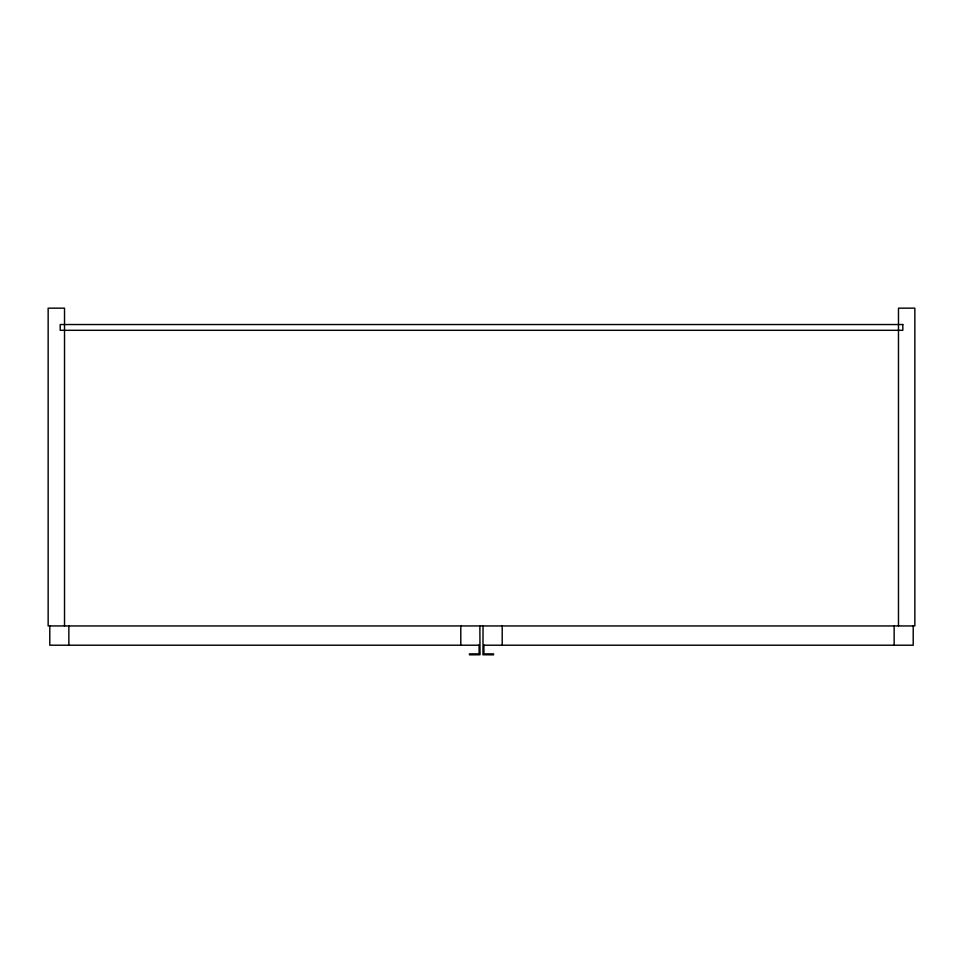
<?xml version="1.0" encoding="UTF-8"?>
<svg xmlns="http://www.w3.org/2000/svg" width="963" height="963" viewBox="0 0 963 963"><rect width="100%" height="100%" fill="white"/><g stroke="black" fill="none" stroke-linecap="round" stroke-linejoin="round"><path stroke-width="1.44" d="M479.093 644.921L479.093 653.877L469.463 653.877L469.463 654.84L480.031 654.768L479.863 625.95M483.041 625.974L482.969 654.768L493.538 654.84L493.538 653.877L483.908 653.877L483.908 644.921M49.787 625.95L49.787 645.21L479.093 645.21M483.908 645.21L913.213 645.21L913.213 625.95M898.479 625.95L898.479 308.16L914.85 308.16L914.85 625.95L48.15 625.95L48.15 308.16L64.521 308.16L64.521 625.95M894.145 625.95L894.145 645.198M502.205 625.95L502.205 645.21M460.796 625.95L460.796 645.21M68.855 625.95L68.855 645.198M902.813 324.531L60.188 324.531L60.188 330.309L902.813 330.309L902.813 324.531"/></g></svg>
